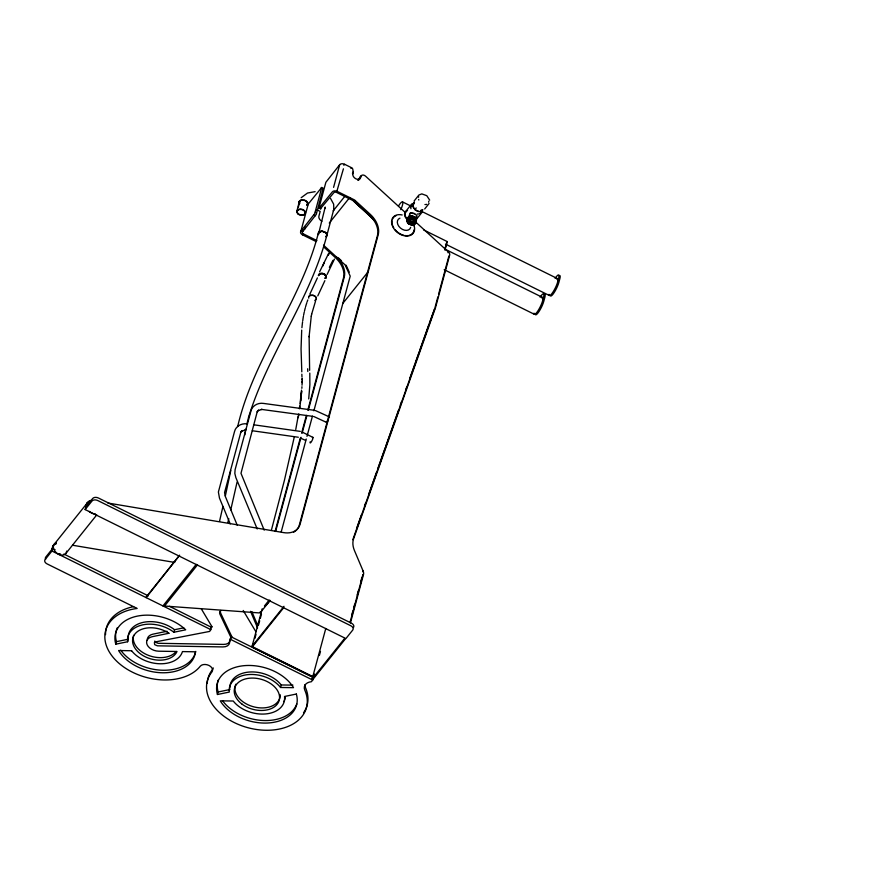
<?xml version="1.0" encoding="UTF-8"?>
<svg xmlns="http://www.w3.org/2000/svg" width="894" height="894" viewBox="0 0 894 894"><rect width="100%" height="100%" fill="white"/><g stroke="black" fill="none" stroke-linecap="round" stroke-linejoin="round"><path stroke-width="1.34" d="M302.127 381.582L302.105 382.956L302.138 380.889M320.298 208.872L333.909 192.646A1.989 1.341 15.1 0 1 336.535 192.411L353.8 200.949L369.378 215.197A22.138 15.679 38.7 0 1 377.413 235.703L299.345 525.035A22.138 15.679 38.7 0 1 293.523 532.276M409.553 214.962L409.575 214.303M302.027 385.202L302.083 383.716M309.101 336.323L309.626 370.339M407.452 220.36C407.34 213.666 419.666 219.22 415.386 221.891A4.023 2.626 13.7 0 0 414.95 220.907L414.514 220.405M309.089 336.77L311.268 316.174M407.899 219.622L407.91 219.488A4.023 2.805 15.4 0 1 408.1 218.784M407.251 220.438C410.011 212.716 421.096 222.975 413.486 224.226A4.034 2.637 16.3 0 0 413.9 224.115L414.905 223.466A4.034 2.615 14.6 0 0 415.107 223.209L415.129 223.187A4.034 2.626 15.2 0 0 415.408 222.382L415.285 222.617A3.989 2.604 16.2 0 1 414.213 223.478L414.034 223.534A4.023 2.66 17.1 0 1 413.251 223.746L412.134 223.768A4.012 2.693 17.6 0 1 410.972 223.567M301.948 386.733L301.859 388.298M320.711 273.43L319.404 273.922A3.989 2.682 15.1 0 0 318.443 275.721L319.404 273.922L322.03 273.363A3.967 2.671 15.1 0 1 326.008 275.687C326.221 278.135 324.656 279.587 326.243 276.615M326.813 235.524L333.831 209.207L333.63 204.123L330.568 198.479M301.703 330.109L301.054 348.928L301.803 371.826M301.546 390.108L300.093 403.451M301.904 327.718L302.418 323.047A163.926 116.164 38.7 0 1 302.597 321.918M308.709 398.947L309.872 384.744L309.782 373.1M301.021 397.752L301.658 391.069L300.954 398.4M300.697 400.557L300.842 399.327L300.462 402.479M409.418 215.946C404.356 221.198 411.721 216.415 414.805 219.969A4.045 2.648 13.6 0 1 415.129 220.349M300.328 403.473L300.071 405.463M299.926 406.468L299.635 408.524M299.345 408.759L299.725 406.122M325.215 207.062L318.398 234.608L318.532 232.764M298.451 416.101L298.808 413.888M244.777 434.987L245.794 429.165M298.194 417.699L298.641 414.961M298.093 416.604L295.746 429.556M415.475 220.125L415.621 220.46A4.034 2.671 13.2 0 1 415.721 220.896L415.744 220.695A4.034 2.637 13.6 0 0 415.453 219.846A4.034 2.682 12.8 0 0 410.827 217.7L410.033 217.946M415.755 221.164A4.034 2.626 15 0 1 415.486 221.611L414.872 222.148A4.034 2.648 16.7 0 1 412.436 222.606L411.441 222.45A4.034 2.682 12.8 0 1 408.033 219.633L407.977 219.645A4.034 2.805 13.9 0 1 408.58 219.052L410.67 218.281A4.034 2.693 12.7 0 1 414.816 219.812L414.794 219.958A4.034 2.749 12.7 0 0 413.374 218.963M326.254 276.76L325.695 278.034A3.989 2.682 15.1 0 1 325.159 278.447M230.786 470.512L225.344 495.935M416.157 219.712L416.168 219.667A4.023 2.615 14.9 0 0 416.157 218.996M311.268 316.185L311.682 314.073M325.025 208.414L325.137 207.81M333.585 210.436L333.831 209.207M326.902 235.077L326.913 234.999A4.448 2.749 18.8 0 1 326.12 236.396L326.757 235.603M294.215 437.255L284.448 480.201L271.485 529.829M237.681 426.572C253.55 357.812 300.876 301.58 318.331 233.189A4.448 3.006 15.1 0 1 323.449 231.524L323.986 231.725M352.739 173.894L353.231 172.397A1.766 1.252 38.7 0 0 353.242 171.871L352.772 169.212A1.766 1.252 38.7 0 0 351.543 167.714L344.637 164.295A3.766 2.537 15.1 0 0 339.686 164.731L325.885 182.275L318.812 208.492L332.356 191.875A3.766 2.537 15.1 0 1 337.317 191.439L354.583 199.977L370.15 214.225A22.138 15.679 38.7 0 1 378.196 234.731L300.127 524.052A22.138 15.679 38.7 0 1 283.711 532.623L107.861 503.02M316.912 240.587L303.345 233.87A1.989 1.341 15.1 0 1 302.474 231.915L316.275 214.37L323.215 188.153M415.486 222.673L415.274 223.344M237.055 482.168L230.764 509.859M311.682 314.085L315.526 301.166M219.522 521.392L222.93 506.44M227.903 522.342L228.763 518.587M246.811 424.259L248.845 416.291L248.554 417.308C268.021 353.666 310.341 299.758 326.958 234.876L325.651 232.663L322.89 231.412M415.822 220.974L415.643 219.566M297.043 210.626L299.378 201.295L300.44 200.334M298.395 206.961L299.747 201.575A3.989 2.682 15.1 0 1 302.463 200.133M410.301 217.074A4.034 2.682 12.8 0 1 414.436 217.901A4.034 2.682 12.8 0 1 415.878 220.751A4.034 2.626 15.1 0 1 412.357 222.964A4.034 2.626 15.1 0 1 407.977 220.215L408.044 220.215A4.034 2.805 15.9 0 1 410.368 217.186L410.312 217.354A4.045 2.76 11.9 0 0 409.318 217.723M307.838 203.351L307.525 204.547A4.425 3.051 14.1 0 0 305.647 200.591A4.425 3.051 14.1 0 0 300.161 200.502L299.378 201.295A4.425 2.984 15.1 0 0 299.389 203.553M308.776 298.171A3.989 2.693 15.1 0 1 308.676 297.087C310.196 292.372 320.018 297.423 314.945 300.529C318.063 299.378 315.627 295.422 313.09 295.366M51.852 549.486L52.578 546.793A7.454 5.286 38.7 0 1 56.233 543.843M314.364 674.054L312.71 680.043L311.38 681.709A10.829 7.308 15.1 0 0 304.787 690.112A51.349 34.62 15.1 0 1 253.125 728.912A51.349 34.62 15.1 0 1 211.889 671.997A6.638 4.481 15.1 0 0 208.995 665.46A6.638 4.481 15.1 0 0 200.245 666.242A51.349 34.62 15.1 0 1 117.885 662.331A51.349 34.62 15.1 0 1 137.151 608.456L47.069 563.89A4.425 2.984 15.1 0 1 45.147 559.532L51.953 551.028L53.361 545.821A7.454 5.286 38.7 0 1 55.316 543.373M85.142 509.569L91.948 501.076A4.425 2.984 15.1 0 1 97.781 500.551L350.783 625.733A4.425 2.984 15.1 0 1 352.705 630.091L345.9 638.584L85.142 509.569L86.55 504.361A7.454 5.286 38.7 0 1 87.243 502.953M86.606 506.071L87.333 503.378A7.454 5.286 38.7 0 1 90.987 500.439M115.784 644.172A41.09 27.703 15.1 0 1 137.307 616.122A41.09 27.703 15.1 0 1 185.717 629.812L173.883 632.248A28.262 19.053 15.1 0 0 142.906 624.817A28.262 19.053 15.1 0 0 127.618 641.747L115.784 644.172L116.466 641.646A41.09 27.703 15.1 0 1 117.382 627.644M127.618 641.747L128.3 639.221A28.262 19.053 15.1 0 1 143.588 622.291A28.262 19.053 15.1 0 1 174.565 629.722L183.762 627.834M173.883 632.248L174.565 629.722M300.92 231.144L308.251 204L321.795 187.382L314.722 213.599L300.92 231.144A3.766 2.537 15.1 0 0 302.563 234.854L316.13 241.559M302.474 231.915L303.088 229.646M304.563 229.345L305.178 227.087M316.61 209.677L320.175 211.431L318.901 216.169A4.425 3.14 38.7 0 0 321.929 221.243M220.773 610.468A4.425 3.14 38.7 0 0 220.818 613.463L231.691 636.383L229.512 641.199A8.337 5.621 15.1 0 1 222.908 646.932L157.411 645.826L154.662 644.663L154.405 642.562L155.701 641.858L209.721 631.41L211.9 626.593L201.228 608.713M333.585 187.349L339.686 164.731M343.419 168.821L336.535 192.411M230.741 637.992L231.691 636.383M217.454 694.504A41.09 27.703 15.1 0 1 244.196 665.661A41.09 27.703 15.1 0 1 293.523 687.665L280.548 687.486A28.262 19.053 15.1 0 0 248.197 674.59A28.262 19.053 15.1 0 0 229.277 692.057L217.454 694.504L218.136 691.978A41.09 27.703 15.1 0 1 218.181 680.144M358.114 180.219A4.425 3.14 38.7 0 0 359.846 178.543L360.181 177.314A3.274 2.324 38.7 0 1 361.467 176.073M405.027 212.28L365.523 176.14A3.274 2.324 38.7 0 0 360.964 176.33L360.628 177.571A4.425 3.14 38.7 0 1 355.901 178.811A4.425 3.14 38.7 0 1 352.873 173.727M275.184 531.137L300.228 438.283M301.68 432.897L306.407 415.397M307.86 410.022L343.441 278.135A22.138 15.679 38.7 0 0 335.395 257.64L323.717 246.956M275.598 531.505L301.01 437.3M302.105 433.266L306.821 415.777M308.274 410.391L344.224 277.162A22.138 15.679 38.7 0 0 336.178 256.656M281.252 531.74L306.262 439.032M306.988 436.35L312.431 416.191M313.883 410.815L350.213 276.134L345.129 264.937L323.516 245.168M252.063 646.34L262.188 608.792M313.582 676.937L253.091 647.01L253.505 643.624M254.935 638.327L256.042 634.226M258.522 625.029L259.673 620.794M260.322 618.38L261.484 614.077M280.548 687.486L281.23 684.972L292.908 685.117M409.228 219.253A4.034 2.771 12.8 0 0 408.603 219.544L408.536 219.555A4.023 2.783 13.7 0 0 407.865 220.147L407.832 220.259A4.023 2.716 15.1 0 0 409.05 223.925A4.023 2.716 15.1 0 0 414.157 224.372M408.659 220.717L410.357 222.047A4.034 2.738 17.5 0 0 411.341 222.416A4.034 2.682 12.8 0 0 415.609 221.31A4.034 2.66 17.8 0 1 415.051 221.589A4.023 2.615 15.8 0 1 414.09 221.924L413.956 221.969A4.034 2.671 17.2 0 1 411.888 221.935L411.732 221.902A4.034 2.66 17.8 0 1 410.715 221.589L410.391 221.254A4.034 2.738 17.5 0 1 408.569 219.511M312.14 679.038L344.548 638.551L345.33 638.942L312.911 679.429L312.14 679.038L325.785 628.471M319.382 655.47L320.477 651.413M444.776 249.527L446.184 244.297M446.531 242.989L447.302 241.615L423.544 229.859M445 250.108L447.302 241.615M351.8 614.949L352.884 610.926M353.577 608.356L354.694 604.21M357.175 595.035L358.326 590.766M360.863 581.368L361.947 577.334M350.012 622.526L362.707 575.501A7.085 5.018 38.7 0 0 362.841 574.697M435.032 307.458L437.87 296.909M438.585 294.271L448.9 256.053M350.437 622.894L363.489 574.529A7.085 5.018 38.7 0 0 363.12 571.02L354.46 550.57A22.138 15.679 38.7 0 1 353.611 538.724L435.456 307.793L449.682 255.081A3.274 2.324 38.7 0 0 448.486 252.041L414.905 221.321M542.613 300.764L543.63 296.976A9.298 1.933 -63.7 0 0 540.099 297.188M557.644 281.99L558.672 278.202A9.298 1.933 -63.7 0 0 555.129 278.403M414.257 223.321L414.257 223.321A4.034 2.648 13.5 0 0 414.883 219.79M410.38 217.197L410.335 217.343A4.045 2.749 12.6 0 1 411.899 217.331L412 217.32M356.538 528.633L361.388 514.922M364.484 506.194L365.814 502.45M368.563 494.684L376.43 472.479M377.737 468.802L385.247 447.615M385.694 446.363L390.544 432.651M390.991 431.411L398.5 410.223M400.266 405.239L401.596 401.495M405.563 390.276L406.893 386.543M409.988 377.816L414.85 364.104M415.285 362.852L419.264 351.644M419.699 350.392L424.561 336.68M425.008 335.44L428.975 324.22M429.422 322.969L434.573 308.899M352.828 539.697L434.674 308.776M240.967 431.713L224.573 492.527L225.288 496.338L237.245 525.225M257.371 411.218L240.989 473.295L264.188 530.142M319.583 271.899L328.724 253.192M327.126 274.447L334.434 259.104M407.664 220.259C406.122 214.068 418.426 215.365 416.09 220.93M407.664 220.907A4.034 2.682 17.4 0 1 410.715 218.427L410.67 218.281M324.868 280.671L317.783 295.903M416.191 221.109C417.632 216.069 406.446 214.661 407.765 220.293A4.034 2.805 16 0 1 407.765 220.013L407.787 219.846A4.034 2.816 15.3 0 1 408.044 219.198L408.066 218.907A4.034 2.816 14.9 0 1 408.245 218.237L408.513 217.823A4.034 2.805 14.4 0 1 408.759 217.555L408.793 217.533M309.827 294.215L317.404 277.889M326.12 277.386L325.975 277.688A3.978 2.704 17 0 1 325.315 278.347M322.544 266.367L324.287 262.613M329.383 267.295L332.948 260.355M328.266 255.226L329.294 253.527M414.101 201.038L418.895 195.026L421.812 193.886L426.784 195.685L429.679 200.133M413.129 222.003A4.034 2.693 12.7 0 0 415.341 221.231A4.034 2.648 13.5 0 1 413.05 224.148L412.626 224.338M240.709 432.35L242.296 430.55L241.246 431.321L245.626 429.869L244.978 429.869M257.114 411.866L258.701 410.067L257.651 410.838L262.02 409.385L261.383 409.385L312.9 416.358M318.342 233.021L321.885 231.244L325.114 232.25L326.634 233.837M416.079 221.321L415.375 222.003M413.062 224.17L412.95 224.327A4.034 2.671 17.2 0 1 411.855 224.305L409.519 223.567A4.034 2.749 17.5 0 1 408.77 223.031L408.692 222.964M429.064 203.508L424.684 208.984M52.377 548.838L55.115 549.743M211.599 627.387L169.469 606.311M343.866 165.267L344.637 164.295M350.917 168.485L351.543 167.714M54.5 543.91L87.5 502.696M52.835 546.469L53.361 545.821M86.807 504.037L87.333 503.378M302.563 234.854L303.345 233.87M352.594 172.687L353.242 171.871M352.448 173.369L353.096 172.564M52.109 549.162L52.634 548.514L45.829 557.007A4.425 2.984 15.1 0 0 45.583 559.298M86.081 506.719L92.63 498.55A4.425 2.984 15.1 0 1 98.463 498.025L351.465 623.207A4.425 2.984 15.1 0 1 353.387 627.566M333.216 210.839L345.129 195.954M357.902 180.007L360.964 176.33M359.846 178.543L360.505 177.738M329.271 223.053L349.688 197.54M65.486 553.956L96.742 514.91M405.261 212.001L411.754 203.899M414.335 202.245L413.039 203.866A5.755 4.079 38.7 0 1 414.492 202.379M412.793 204.771A5.755 4.079 38.7 0 0 414.045 208.626L412.793 204.771L414.101 203.15M414.894 209.565A5.755 4.079 38.7 0 0 418.94 211.565L414.894 209.565L416.191 207.933M342.883 303.334L367.568 272.502M420.024 211.587L422.817 209.732A5.755 4.079 38.7 0 1 420.024 211.587L421.331 209.956M416.526 219.175L421.934 212.426M164.34 606.3L197.529 564.84L196.155 564.449L162.954 605.92L258.902 612.893A3.274 2.324 38.7 0 0 261.026 611.597M447.972 252.689L448.486 252.041M211.118 627.566L211.9 626.593M264.434 605.987L269.183 600.064M260.087 612.055L260.221 611.898A3.095 2.19 38.7 0 0 261.272 611.742M266.557 604.679L270.01 600.366M260.612 612.334L269.049 601.807M283.99 606.322L252.197 646.027A1.375 0.928 15.1 0 0 252.801 647.379L313.291 677.306M252.778 646.306L283.711 607.674M362.595 571.668L363.12 571.02M362.707 575.501L363.221 574.853M301.189 197.708L307.491 193.037L315.124 191.651M408.882 217.018L408.614 217.32A4.034 2.805 14.5 0 0 408.402 217.689L408.502 217.22A4.023 2.816 16.5 0 1 408.67 216.873L409.016 216.471A4.023 2.794 13.8 0 1 409.765 215.957M306.72 205.385L307.502 204.614M413.073 222.058L413.095 221.924A4.034 2.682 17.4 0 1 410.413 221.231M408.737 218.024L408.446 218.292A4.034 2.816 15.1 0 0 408.212 218.605M318.655 232.585L319.516 231.814M415.196 221.377A4.023 2.738 12.7 0 0 410.603 218.985L410.514 218.851A4.034 2.749 17.5 0 0 407.496 221.265A4.034 2.749 17.5 0 0 410.815 224.483M408.826 217.499L408.882 217.454A4.034 2.794 13.5 0 1 409.653 217.007M416.023 217.622L417.096 215.923L415.408 214.314A3.464 0.749 23.6 0 0 413.989 213.61L410.089 213.085L409.307 216.046M325.707 236.709L326.656 235.938M415.241 220.963L413.374 221.488M319.583 231.781L320.912 231.345M409.687 216.996L409.72 216.985A4.045 2.783 13.2 0 1 410.726 216.717M414.313 223.511L415.978 222.047L414.85 219.857M409.53 218.091L409.608 218.058A4.034 2.794 13.6 0 0 408.748 218.471L408.647 218.549A4.034 2.805 14.2 0 0 408.111 219.086C402.613 226.92 423.086 226.07 413.062 219.421A4.459 3.006 15.1 0 0 409.709 218.929M409.217 219.231L409.474 219.153A4.023 2.783 13.7 0 1 410.536 218.996L410.514 218.851M414.514 218.304L413.676 217.812A4.001 2.66 12.8 0 0 413.05 217.577L412.089 217.331M310.184 295.478L313.079 295.366M410.547 216.214L410.178 216.314A4.079 2.794 13 0 0 409.731 216.493M218.136 691.978L229.959 689.531M116.466 641.646L128.3 639.221M167.055 631.265L152.997 634.148A10.538 7.107 15.1 0 0 147.298 640.45M413.441 223.154L413.475 223.154A4.034 2.637 16.4 0 0 415.162 222.382L415.252 222.282A4.034 2.626 15.4 0 0 415.609 221.712L415.643 221.611A4.034 2.626 14.9 0 0 415.721 220.919M410.715 216.192L411.553 216.124M410.726 216.739L410.782 216.728A4.045 2.76 12.7 0 1 411.843 216.706L412.425 216.795M410.86 212.694L414.023 213.387A3.218 0.659 23.8 0 1 414.704 213.711M320.957 231.345L322.533 231.345M407.865 220.147L407.832 220.259A4.034 2.693 17.4 0 1 410.86 217.834L410.648 217.857A4.023 2.749 12.8 0 1 412.357 217.991L414.559 219.03A4.034 2.671 13.2 0 1 414.883 219.298L414.984 219.421M411.877 216.136L413.196 216.37A4.034 2.693 12.7 0 1 415.073 217.365M247.124 423.901C241.793 422.996 235.748 426.036 234.519 431.567L218.393 492.002L219.477 498.126L230.205 523.895M313.872 410.245L263.529 403.417C258.187 402.501 252.153 405.552 250.912 411.084L235.111 469.674L234.831 473.462L235.871 477.631L257.215 528.957M253.829 424.806L300.306 431.389M252.309 430.752L298.328 437.244M72.526 545.228L174.755 562.438M411.609 224.26L410.268 223.891M315.347 410.525L329.26 416.85M313.749 416.492L326.623 422.437M410.949 223.545L410.972 223.545A4.034 2.783 17.5 0 1 408.279 221.779M413.341 218.952L412.961 218.784A4.034 2.749 12.7 0 0 412.425 218.617L411.665 218.46A4.034 2.749 12.7 0 0 410.625 218.415M413.766 217.208L413.799 217.231A4.045 2.76 12.7 0 0 412.436 216.795M312.855 437.345L303.021 432.495M300.451 438.071L305.558 440.407M409.944 223.757L408.781 223.064A4.47 2.984 13 0 1 410.145 218.069A4.47 2.984 13 0 1 415.945 222.193A4.47 2.984 13 0 1 408.748 223.053M402.535 201.921L411.296 206.257M422.549 211.822L557.61 278.66M445.447 244.096L549.341 295.489M321.237 187.785L322.265 188.299M322.298 188.399L323.337 188.913M445.033 249.169L542.569 297.445M318.823 207.732L320.924 208.861M444.184 269.686L534.31 314.275M315.314 212.124L316.342 212.638M313.906 214.929L315.459 215.689M63.82 554.045L148.337 595.862M313.392 677.529L231.524 637.02L230.194 638.674A8.337 5.621 15.1 0 1 223.589 644.406L158.093 643.3L155.344 642.149L154.796 641.054M51.953 551.028L211.051 629.745M230.842 639.545L312.71 680.043M413.218 219.533L413.922 219.924A3.967 2.704 11.9 0 1 414.492 220.315M409.016 220.382L409.228 220.606A4.034 2.671 17.2 0 0 409.653 220.963L410.245 221.31M409.944 220.483L410.927 221.019A4.023 2.738 17.5 0 0 411.441 221.22L412.201 221.399A4.034 2.693 17.4 0 0 413.24 221.488M414.537 218.315L415.162 218.874A4.034 2.615 14.3 0 1 415.587 219.488L415.621 219.522M408.055 220.494L408.446 221.22A4.034 2.794 16.8 0 0 409.106 221.924L410.156 222.595A4.034 2.749 17.5 0 0 411.173 222.986A4.034 2.671 17.3 0 0 413.441 223.154M324.835 232.105L326.265 233.278A4.425 2.727 18.8 0 1 326.913 234.999M415.107 217.376L415.386 217.644A4.045 2.648 13.6 0 1 416.012 218.561M409.452 220.092L409.474 220.103A4.034 2.693 17.4 0 1 409.094 219.745L408.815 219.354M373.178 218.773L354.65 201.82A1.687 1.196 38.7 0 1 354.002 200.636M375.48 221.209L353.868 201.441A1.687 1.196 38.7 0 1 353.264 199.876M338.379 257.908L341.463 260.735M408.636 222.908L408.089 222.293M325.505 274.994L325.45 274.927A3.989 2.682 15.1 0 0 320.566 273.452M408.089 222.416L407.373 221.187M355.097 201.385L354.817 200.647M243.202 610.468L255.919 631.779M412.022 223.601L412.022 223.601A4.034 2.637 16.5 0 0 414.235 223.299M230.909 637.366L220.036 614.435A4.425 3.14 38.7 0 1 219.991 611.44M346.079 265.183L349.286 272.156M251.862 611.619L257.796 625.644M250.543 611.328L257.561 627.89M326.221 276.458L325.885 275.497A3.989 2.682 15.1 0 1 326.221 277.062M408.055 219.231L408.212 219.924A4.023 2.805 16.2 0 0 408.603 220.662L408.994 221.142A4.47 2.961 13.3 0 1 409.083 216.806A4.47 2.961 13.3 0 1 415.408 217.868A4.47 2.961 13.3 0 1 414.827 222.103M307.726 203.016L307.771 203.575M307.804 371.502L307.648 368.775M301.837 374.195L301.971 376.977M302.116 378.24L302.138 380.173L302.127 378.888M426.639 204.324A5.755 4.079 38.7 0 1 426.114 204.458M425.544 204.525A5.755 4.079 38.7 0 1 424.952 204.525M418.817 200.01A5.755 4.079 38.7 0 1 418.615 199.429M418.548 197.239A5.755 4.079 38.7 0 1 418.716 196.758M428.751 201.172A5.755 4.079 38.7 0 1 428.639 202.223M420.37 212.951A5.755 4.079 38.7 0 1 419.655 213.543M418.761 213.912A5.755 4.079 38.7 0 1 417.174 214.024M410.949 208.771A5.755 4.079 38.7 0 1 410.838 207.218M410.938 206.749A5.755 4.079 38.7 0 1 413.698 204.48M420.862 212.18A5.755 4.079 38.7 0 1 420.649 212.593M408.379 219.857A6.09 4.314 38.7 0 1 405.306 213.04M405.697 212.347A6.09 4.314 38.7 0 1 406.256 211.777M410.659 227.378A7.521 5.33 38.7 0 1 400.445 228.048A7.521 5.33 38.7 0 1 399.942 218.17M412.212 233.692A12.393 8.784 38.7 0 1 409.083 235.39M408.145 235.58A12.393 8.784 38.7 0 1 405.049 235.558M403.965 235.357A12.393 8.784 38.7 0 1 395.07 229.702M393.718 227.791A12.393 8.784 38.7 0 1 393.181 226.785M392.734 225.78A12.393 8.784 38.7 0 1 392.142 223.757M391.997 222.762A12.393 8.784 38.7 0 1 392.041 220.852M392.511 219.119A12.393 8.784 38.7 0 1 392.902 218.337M393.382 217.633A12.393 8.784 38.7 0 1 394.634 216.437M395.383 215.957A12.393 8.784 38.7 0 1 396.21 215.577M413.453 224.897A12.393 8.784 38.7 0 1 413.799 225.914M414.134 229.825A12.393 8.784 38.7 0 1 412.793 233.043M414.436 226.975A12.84 9.096 38.7 0 1 404.747 235.871A12.84 9.096 38.7 0 1 391.639 223.008A12.84 9.096 38.7 0 1 402.188 214.962M413.352 223.835A12.84 9.096 38.7 0 1 414.179 225.936M408.189 220.192A6.638 4.705 38.7 0 1 404.557 214.594A6.638 4.705 38.7 0 1 407.53 210.638M416.459 217.544A6.638 4.705 38.7 0 1 416.191 219.376M416.09 219.555A4.034 2.693 12.7 0 0 411.743 216.471A4.034 2.805 16.1 0 0 408.245 219.633M414.179 217.41A4.045 2.783 13.2 0 1 415.039 218.035A4.045 2.648 13.5 0 1 415.989 219.544M413.911 224.45A4.034 2.637 16.5 0 1 411.095 224.617M413.006 224.059A4.034 2.682 17.4 0 1 407.787 221.354M408.1 222.338A4.034 2.671 17.2 0 1 407.597 220.55M409.53 218.371A4.034 2.648 13.5 0 1 409.955 218.27M415.151 220.393A4.023 2.66 12.9 0 1 415.352 220.729L415.498 221.142A4.034 2.626 14.3 0 1 415.576 221.522A4.068 2.648 15.1 0 1 415.442 222.315M408.279 221.634A4.034 2.637 16.5 0 1 408.066 221.299M412.011 223.466A4.034 2.693 17.4 0 1 408.167 221.22M415.196 219.678A4.023 2.637 13.7 0 1 415.453 220.069M408.815 218.024A4.045 2.76 11.9 0 1 409.039 217.868M408.871 220.203A4.034 2.794 16.6 0 1 408.424 219.511M408.357 217.723A4.034 2.794 16.8 0 1 409.62 216.359M409.284 216.717A4.034 2.794 13.5 0 1 409.564 216.56M325.338 277.498A3.33 2.246 15.1 0 1 325.025 277.833M319.247 274.972A3.33 2.246 15.1 0 1 319.504 274.603M320.331 274.056A3.33 2.246 15.1 0 1 323.326 274.1M324.265 274.57A3.33 2.246 15.1 0 1 324.734 274.927M325.125 275.33A3.33 2.246 15.1 0 1 325.405 275.765M308.955 296.406A3.989 2.76 21.6 0 1 310.095 295.523M302.742 320.767A163.926 116.164 38.7 0 1 303.412 316.286M303.614 315.191A163.926 116.164 38.7 0 1 304.273 311.95M304.519 310.9A163.926 116.164 38.7 0 1 305.301 307.782M305.58 306.765A163.926 116.164 38.7 0 1 306.798 302.787M307.123 301.814A163.926 116.164 38.7 0 1 307.815 299.903M303.971 200.267A3.989 2.682 15.1 0 1 306.966 204.659M299.814 203.396A3.989 2.749 14.1 0 1 299.747 201.575M299.479 203.776A4.425 3.051 14.1 0 1 299.334 201.385M105.537 634.651A51.349 34.62 15.1 0 1 133.642 606.624M213.241 667.919A6.638 4.481 15.1 0 1 212.571 669.472A51.349 34.62 15.1 0 0 207.229 683.228M303.524 712.775A51.349 34.62 15.1 0 0 305.469 687.587A10.829 7.308 15.1 0 1 304.977 684.648M176.174 651.469A23.11 15.578 15.1 0 1 148.639 655.447A23.11 15.578 15.1 0 1 133.642 635.31M195.775 651.413A41.09 27.703 15.1 0 1 163.043 670.254A41.09 27.703 15.1 0 1 120.679 650.15M285.242 697.052A28.262 19.053 15.1 0 1 283.89 701.634M229.859 688.179A28.262 19.053 15.1 0 1 249.795 671.997A28.262 19.053 15.1 0 1 281.23 684.972M296.786 703.936A41.09 27.703 15.1 0 1 263.205 720.508A41.09 27.703 15.1 0 1 222.505 700.673M280.258 694.794A23.11 15.578 15.1 0 1 254.511 707.031A23.11 15.578 15.1 0 1 235.815 684.201M541.596 297.858A9.387 1.956 -63.7 0 1 540.244 306.798A9.387 1.956 -63.7 0 1 533.997 313.157M535.26 314.353A9.298 1.933 -63.7 0 0 539.116 311.38A9.298 1.933 -63.7 0 0 543.775 301.345L544.804 297.557A9.298 1.933 -63.7 0 0 544.033 294.517M556.627 279.073A9.387 1.956 -63.7 0 1 555.275 288.024A9.387 1.956 -63.7 0 1 549.039 294.372M398.489 205.989A9.387 1.956 -63.7 0 1 402.68 202.078A9.387 1.956 -63.7 0 1 400.814 209.643M550.291 295.579A9.298 1.933 -63.7 0 0 554.146 292.595A9.298 1.933 -63.7 0 0 558.817 282.56L559.834 278.772A9.298 1.933 -63.7 0 0 559.063 275.743M95.434 513.938A7.454 5.286 38.7 0 1 89.165 511.39M86.305 505.579A7.454 5.286 38.7 0 1 89.389 501.668M66.681 551.073A7.454 5.286 38.7 0 1 56.724 553.084A7.454 5.286 38.7 0 1 56.389 542.881M60.546 554.057A6.303 4.47 38.7 0 1 59.362 553.688M312.419 437.602A3.095 0.648 -63.7 0 1 312.799 438.775A3.095 0.648 -63.7 0 1 310.844 442.463A3.095 0.648 -63.7 0 1 310.173 441.837M327.662 421.42A3.095 0.648 -63.7 0 1 326.567 421.353M328.824 417.107A3.095 0.648 -63.7 0 1 329.428 417.152M88.517 501.914A7.454 5.286 38.7 0 1 90.216 501.411M307.86 204.916A3.766 2.537 15.1 0 1 308.251 204M360.215 177.336A3.274 2.324 38.7 0 1 361.388 176.129M146.448 596.667L146.191 597.617L179.638 555.208L146.448 596.667M297.657 210.492L297.568 210.615A3.989 2.749 14.1 0 0 301.401 215.041A3.989 2.749 14.1 0 0 304.485 211.174A3.989 2.749 14.1 0 0 297.758 210.381L297.657 210.492M296.35 694.035L284.527 696.482A28.262 19.053 15.1 0 1 265.585 713.948A28.262 19.053 15.1 0 1 233.233 701.019L220.27 700.851A41.09 27.703 15.1 0 0 269.586 722.877A41.09 27.703 15.1 0 0 296.35 694.035M168.932 633.265L152.315 636.673A10.538 7.107 15.1 0 0 147.108 644.686A10.538 7.107 15.1 0 0 158.741 651.201L177.012 651.502A23.11 15.578 15.1 0 1 146.314 657.291A23.11 15.578 15.1 0 1 135.631 633.198A23.11 15.578 15.1 0 1 168.932 633.265M131.597 650.743L118.589 650.53A41.09 27.703 15.1 0 0 162.362 672.769A41.09 27.703 15.1 0 0 195.451 651.804L182.443 651.592A28.262 19.053 15.1 0 1 160.138 663.773A28.262 19.053 15.1 0 1 131.597 650.743M408.547 223.276A3.766 2.537 15.1 0 0 414.838 223.377A3.766 2.537 15.1 0 0 410.715 219.376A3.766 2.537 15.1 0 0 408.547 223.276M297.791 213.778A4.425 3.051 14.1 0 0 305.223 213.8A4.425 3.051 14.1 0 0 300.373 209.062A4.425 3.051 14.1 0 0 297.791 213.778M242.106 704.193A23.11 15.578 15.1 0 0 279.185 700.404A23.11 15.578 15.1 0 0 249.426 678.211A23.11 15.578 15.1 0 0 242.106 704.193"/></g></svg>
